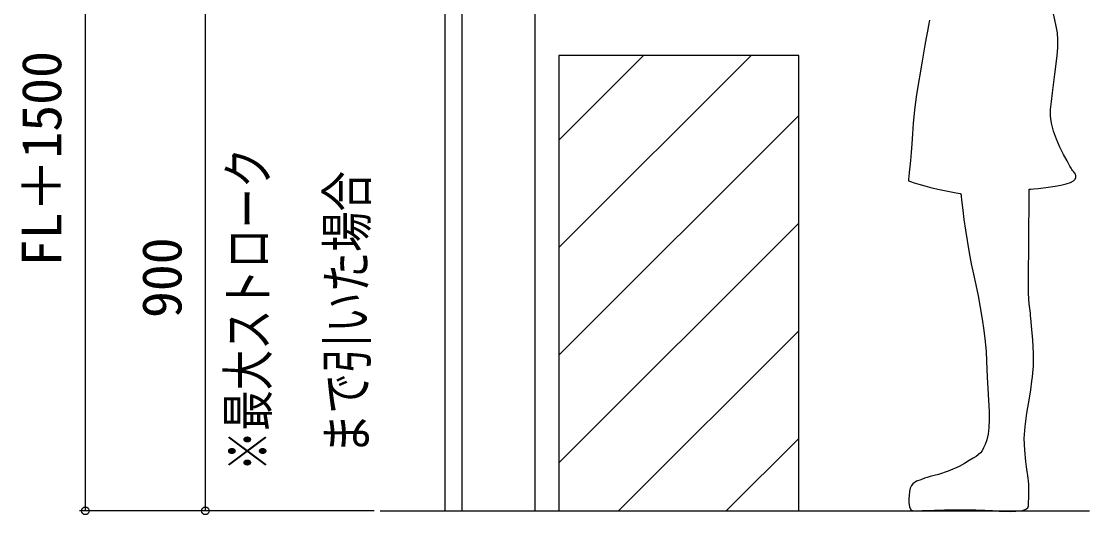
# Model space of a CAD drawing. Units: millimetres, scale not verified. Extents: x -525 to 525, y -783 to 779.
# Drawn here: x 33 to 211.1, y 389.8 to 472.1 of the extents above; entities that cross this region are included whole.
import ezdxf
from ezdxf.enums import TextEntityAlignment as Align

# ---------------------------------------------------------------- set-up
doc = ezdxf.new("R2010")
doc.units = ezdxf.units.MM
doc.header["$LTSCALE"] = 4
doc.layers.add('0-3_YKK_11', color=7, linetype='Continuous')
doc.layers.add('0-7_YKK_D', color=6, linetype='Continuous')
doc.styles.add('ＭＳ ゴシック', font='')
doc.styles.get('ＭＳ ゴシック').set_extended_font_data('MS Gothic')

msp = doc.modelspace()

# ---------------------------------------------------------------- linework, layer by layer
at = {"layer": '0-3_YKK_11'}
for p, q in [((118.629, 570.129), (118.629, 390.417)), ((122.629, 452.312), (136.734, 466.417)), ((122.629, 434.351), (154.694, 466.417)), ((122.629, 416.391), (162.629, 456.391)), ((122.629, 398.43), (162.629, 438.43)), ((132.576, 390.417), (162.629, 420.47)), ((150.536, 390.417), (162.629, 402.509)), ((92.824, 390.417), (211.12, 390.417))]:
    msp.add_line(p, q, dxfattribs=at)
for points in [[(106.507, 390.417), (106.507, 568.257), (109.035, 568.257), (109.035, 570.129), (117.459, 570.129)], [(103.699, 390.417), (103.699, 566.347), (105.77, 566.347)], [(208.282, 447.193), (208.25, 447.245), (208.159, 447.397), (208.016, 447.639), (207.829, 447.962), (207.35, 448.821), (206.78, 449.904), (206.176, 451.143), (205.598, 452.467), (205.102, 453.81), (204.747, 455.101), (204.591, 456.272), (204.623, 457.41), (204.736, 458.725), (204.905, 460.173), (205.323, 463.281), (205.692, 466.357), (205.801, 467.766), (205.83, 469.025), (205.737, 470.207), (205.495, 471.579), (204.808, 474.644)], [(184.44, 472.301), (184.277, 471.456), (184.088, 470.467), (183.878, 469.355), (183.653, 468.141), (183.179, 465.494), (182.273, 459.921), (181.923, 457.339), (181.792, 456.174), (181.698, 455.121), (181.587, 453.318), (181.477, 451.684), (181.363, 450.214), (181.252, 448.921), (181.147, 447.816), (181.055, 446.912), (180.979, 446.221)], [(201.234, 423.41), (201.061, 424.979), (200.949, 426.72), (200.947, 426.951), (200.947, 426.98), (200.947, 427.132), (200.947, 427.478), (200.948, 428.168), (200.954, 430.915), (200.965, 433.583), (200.98, 436.101), (200.996, 438.398), (201.013, 440.404), (201.021, 441.275), (201.028, 442.046), (201.035, 442.709), (201.04, 443.255), (201.045, 443.675), (201.048, 443.96), (201.05, 444.101), (201.063, 444.116), (201.312, 444.134), (201.826, 444.176), (202.548, 444.242), (203.417, 444.334), (205.363, 444.602), (206.321, 444.78), (207.191, 444.988), (207.911, 445.229), (208.414, 445.499), (208.709, 445.788), (208.835, 446.081), (208.832, 446.365), (208.74, 446.628), (208.449, 447.034), (208.33, 447.151), (208.282, 447.193)], [(180.979, 446.221), (180.924, 445.754), (180.895, 445.523), (180.944, 445.483), (181.264, 445.376), (181.849, 445.19), (182.66, 444.943), (183.662, 444.654), (184.819, 444.343), (186.094, 444.03), (188.855, 443.472), (189.562, 443.361), (189.663, 443.345), (189.664, 443.337), (189.668, 443.295), (189.687, 443.114), (189.718, 442.812), (189.763, 442.398), (189.82, 441.884), (189.972, 440.595), (190.17, 439.029), (190.412, 437.269), (191.022, 433.499), (191.384, 431.657), (191.778, 429.939), (192.171, 428.166), (192.543, 426.295), (193.198, 422.431), (193.466, 420.524), (193.684, 418.693), (193.846, 416.981), (193.944, 415.431), (194.009, 412.751), (194.355, 406.988), (194.382, 405.618), (194.341, 404.35), (194.212, 403.219), (193.972, 402.262), (193.692, 401.502), (193.441, 400.914)], [(196.021, 390.385), (197.044, 390.339), (197.973, 390.329), (198.797, 390.359), (199.502, 390.431), (200.077, 390.551), (200.51, 390.721), (200.789, 390.945), (200.903, 391.227), (200.942, 391.628), (200.978, 392.742), (200.976, 393.976), (200.968, 394.528), (200.958, 394.977), (200.95, 395.279), (200.947, 395.389), (200.928, 395.504), (200.876, 395.829), (200.799, 396.334), (200.705, 396.99), (200.6, 397.768), (200.494, 398.638), (200.304, 400.539), (200.212, 402.477), (200.346, 404.503), (200.66, 406.723), (201.073, 409.22), (201.291, 410.599), (201.504, 412.078), (201.596, 412.785), (201.662, 413.388), (201.751, 414.541), (201.783, 416.724), (201.662, 418.905), (201.443, 421.278), (201.313, 422.598), (201.279, 422.945), (201.262, 423.122), (201.253, 423.225), (201.234, 423.41)], [(193.441, 400.914), (193.192, 400.458), (192.918, 400.095), (192.191, 399.498), (191.685, 399.185), (191.047, 398.812), (190.253, 398.339), (189.344, 397.821), (187.549, 397.034), (185.903, 396.506), (185.179, 396.309), (184.542, 396.141), (184.01, 395.99), (183.601, 395.843), (182.951, 395.586), (182.268, 395.346), (181.65, 394.942), (181.398, 394.621), (181.202, 394.19), (181.076, 393.626), (181.021, 392.95), (180.996, 392.347), (180.996, 391.835), (181.025, 391.41), (181.085, 391.068), (181.306, 390.61), (181.679, 390.423), (181.973, 390.417), (182.275, 390.425), (182.692, 390.438), (183.211, 390.455), (183.821, 390.475), (185.262, 390.519), (186.915, 390.562), (188.682, 390.595), (190.463, 390.61), (192.16, 390.598), (193.673, 390.55), (194.916, 390.463), (196.021, 390.385)]]:
    msp.add_lwpolyline(points, dxfattribs=at)
msp.add_lwpolyline([(122.629, 466.417), (122.629, 390.417), (162.629, 390.417), (162.629, 466.417)], close=True, dxfattribs=at)
at = {"layer": '0-7_YKK_D'}
for p, q in [((43.699, 390.417), (43.699, 526.145)), ((63.699, 390.417), (63.699, 474.674)), ((91.824, 390.417), (42.699, 390.417)), ((91.824, 390.417), (62.699, 390.417))]:
    msp.add_line(p, q, dxfattribs=at)
for centre in [(43.699, 390.417), (63.699, 390.417)]:
    msp.add_circle(centre, 0.637, dxfattribs=at)

# ---------------------------------------------------------------- texts
at = {"layer": '0-7_YKK_D', "style": 'ＭＳ ゴシック'}
for s, p in [('FL＋1500', (41.648, 431.23)), ('900', (61.699, 422.599))]:
    msp.add_text(s, height=6.598, rotation=90, dxfattribs=at).set_placement(p, align=Align.BOTTOM_LEFT)
at = {"layer": '0-7_YKK_D', "style": 'ＭＳ ゴシック', "width": 0.75}
for s, p in [('※最大ストローク', (76.08, 397.031)), ('まで引いた場合', (92.563, 399.888))]:
    msp.add_text(s, height=6.598, rotation=90, dxfattribs=at).set_placement(p, align=Align.BOTTOM_LEFT)

doc.saveas('drawing.dxf')
